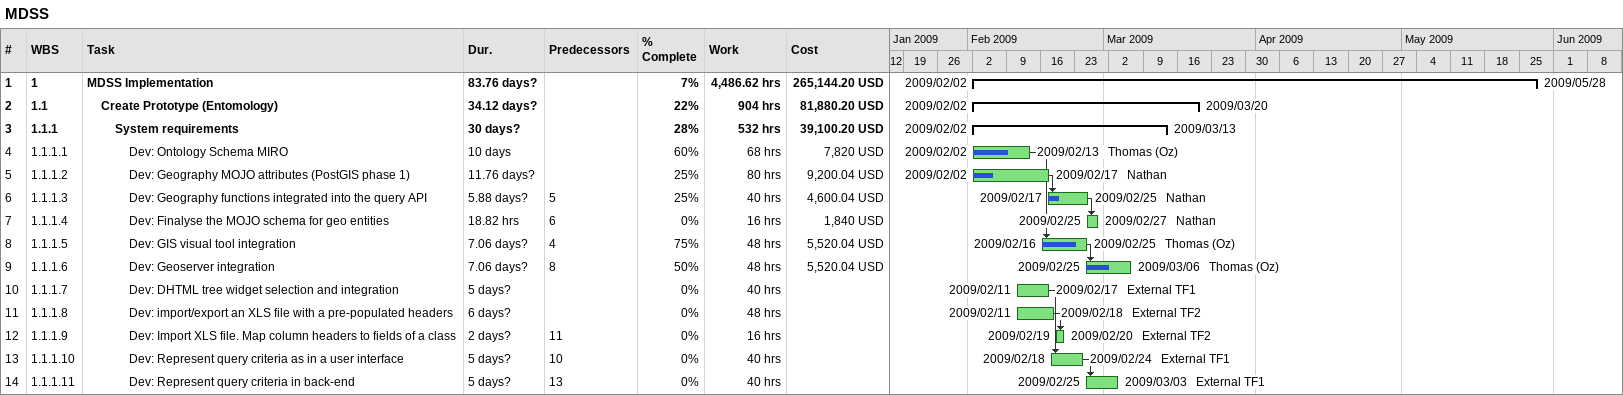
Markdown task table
MDSS

| ID | WBS | Task | Duration | Start | Finish | Predecessors | Resources | % complete | Work (h) | Cost (USD) |
|---|---|---|---|---|---|---|---|---|---|---|
| 1 | 1 | **MDSS Implementation** | 83.76d? | 2009-02-02 | 2009-05-28 |  |  | 7 | 4486.62 | 265144.20 |
| 2 | 1.1 | **Create Prototype (Entomology)** | 34.12d? | 2009-02-02 | 2009-03-20 |  |  | 22 | 904 | 81880.20 |
| 3 | 1.1.1 | **System requirements** | 30d? | 2009-02-02 | 2009-03-13 |  |  | 28 | 532 | 39100.20 |
| 4 | 1.1.1.1 | Dev: Ontology Schema MIRO | 10d | 2009-02-02 | 2009-02-13 |  | Thomas (Oz) | 60 | 68 | 7820 |
| 5 | 1.1.1.2 | Dev: Geography MOJO attributes (PostGIS phase 1) | 11.76d? | 2009-02-02 | 2009-02-17 |  | Nathan | 25 | 80 | 9200.04 |
| 6 | 1.1.1.3 | Dev: Geography functions integrated into the query API | 5.88d? | 2009-02-17 | 2009-02-25 | 5 | Nathan | 25 | 40 | 4600.04 |
| 7 | 1.1.1.4 | Dev: Finalyse the MOJO schema for geo entities | 18.82h | 2009-02-25 | 2009-02-27 | 6 | Nathan | 0 | 16 | 1840 |
| 8 | 1.1.1.5 | Dev: GIS visual tool integration | 7.06d? | 2009-02-16 | 2009-02-25 | 4 | Thomas (Oz) | 75 | 48 | 5520.04 |
| 9 | 1.1.1.6 | Dev: Geoserver integration | 7.06d? | 2009-02-25 | 2009-03-06 | 8 | Thomas (Oz) | 50 | 48 | 5520.04 |
| 10 | 1.1.1.7 | Dev: DHTML tree widget selection and integration | 5d? | 2009-02-11 | 2009-02-17 |  | External TF1 | 0 | 40 |  |
| 11 | 1.1.1.8 | Dev: import/export an XLS file with a pre-populated headers | 6d? | 2009-02-11 | 2009-02-18 |  | External TF2 | 0 | 48 |  |
| 12 | 1.1.1.9 | Dev: Import XLS file. Map column headers to fields of a class | 2d? | 2009-02-19 | 2009-02-20 | 11 | External TF2 | 0 | 16 |  |
| 13 | 1.1.1.10 | Dev: Represent query criteria as in a user interface | 5d? | 2009-02-18 | 2009-02-24 | 10 | External TF1 | 0 | 40 |  |
| 14 | 1.1.1.11 | Dev: Represent query criteria in back-end | 5d? | 2009-02-25 | 2009-03-03 | 13 | External TF1 | 0 | 40 |  |
